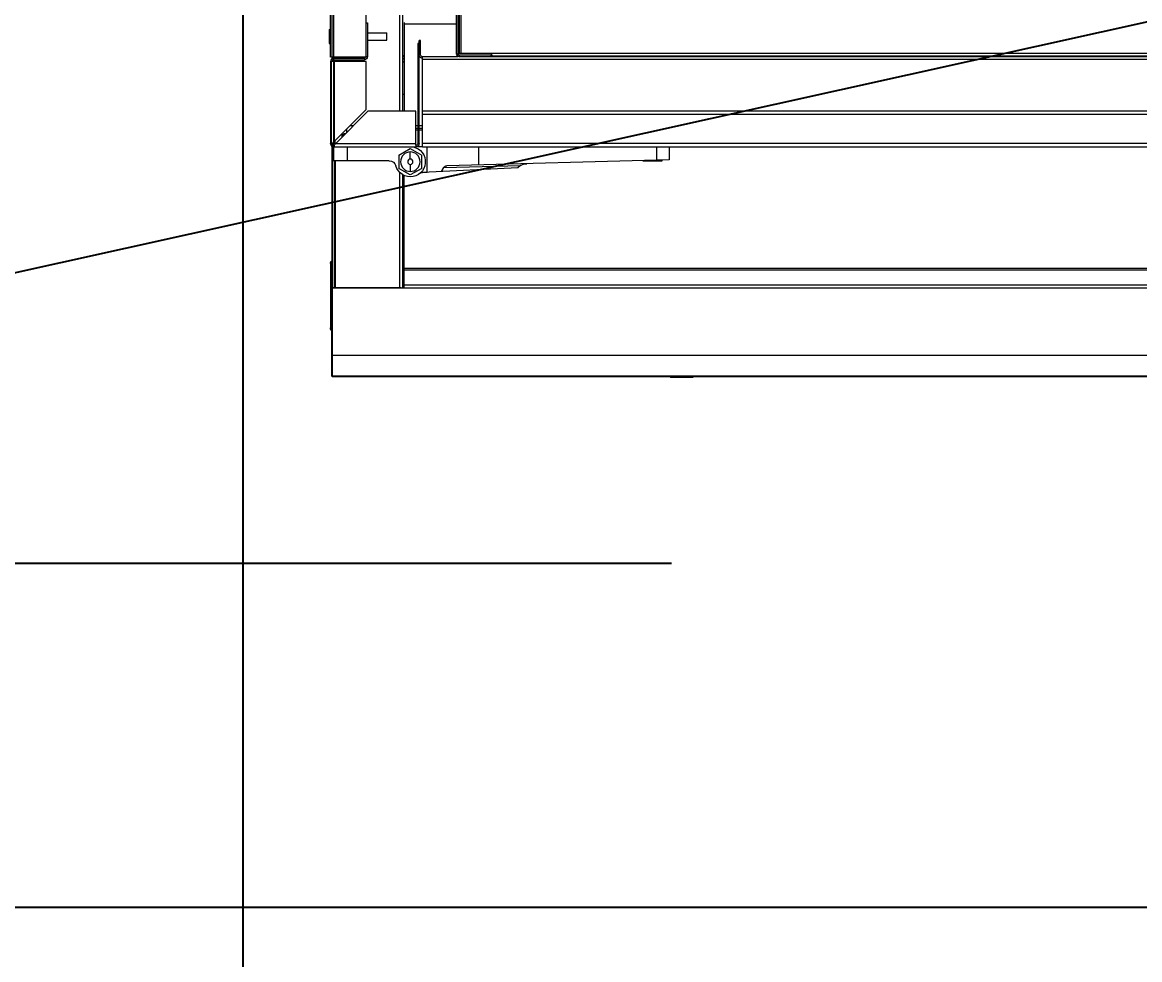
# Model space of a CAD drawing. Header units: millimetres. Extents: x 12325263 to 13848842, y -1463133 to 573208.
# Drawn here: x 12577872 to 12578504, y -838424 to -837894 of the extents above; entities that cross this region are included whole.
import ezdxf
from ezdxf.xclip import XClip

# ---------------------------------------------------------------- set-up
doc = ezdxf.new("R2010")
doc.units = ezdxf.units.MM
doc.header["$LTSCALE"] = 1000
doc.header["$XCLIPFRAME"] = 0
doc.linetypes.add('DOTE', pattern=[2.42, 2, -0.2, 0.02, -0.2])
for name, color, linetype in [('A-ANNO-DIMS', 83, 'Continuous'), ('A-AXIS', 16, 'DOTE'), ('fur202301', 252, 'Continuous'), ('WALL', 5, 'Continuous'), ('WALL-SHATCH', 8, 'Continuous'), ('建筑-楼板开洞', 251, 'Continuous')]:
    doc.layers.add(name, color=color, linetype=linetype)
doc.styles.add('_TCH_DIM_T3', font='SIMPLEX.shx', dxfattribs={"width": 0.705882, "bigfont": 'GBCBIG.shx'})
doc.dimstyles.new('_TCH_ARCH&&120', dxfattribs={"dimtxt": 306, "dimasz": 120, "dimexe": 300, "dimexo": 360, "dimgap": 147, "dimtad": 1, "dimdec": 0, "dimzin": 0, "dimdsep": 46, "dimtxsty": '_TCH_DIM_T3', "dimblk": 'ARCHTICK', "dimcen": 0.09, "dimclrt": 7, "dimazin": 2, "dimtfac": 1, "dimtdec": 0, "dimtix": 1, "dimtmove": 2, "dimatfit": 3, "dimfxl": 1, "dimfxlon": 1, "dimtolj": 1, "dimtzin": 0, "dimarcsym": 0})

# ---------------------------------------------------------------- blocks, each defined once
blk = doc.blocks.new('adgshg13-A$C7F010FC0')
at = {"layer": 'WALL-SHATCH'}
h = blk.add_hatch(color=256, dxfattribs=at)
h.dxf.hatch_style = 1
h.paths.add_polyline_path([(-60384.17, -16880.9), (-763.16, 197.48), (12587.62, -13153.3), (12587.62, -157996.02), (-162964.85, -188820.43), (-171262.38, -180522.9), (-171262.38, -31310.9), (-150707.19, -10755.71), (-131860.08, -7980.9), (-99162.38, -7980.9), (-99162.38, -4980.9), (-76620.43, -4980.9), (-70107.65, -16880.9)], flags=16)
h.paths.add_polyline_path([(-60091.23, -16380.9), (-646.88, 646.88), (12987.62, -12987.62), (12987.62, -158331.9), (-163100.58, -189250.38), (-171662.38, -180688.59), (-171662.38, -31145.21), (-150777.9, -10260.73), (-131896.69, -7480.9), (-99562.38, -7480.9), (-99562.38, -4580.9), (-76365.55, -4580.9), (-69907.51, -16380.9)])
blk = doc.blocks.new('A$C4C7A72D3')
at = {"layer": 'WALL', "color": 1}
blk.add_blockref('adgshg13-A$C7F010FC0', (210433.01, 205503.57), dxfattribs=at)
blk = doc.blocks.new('qlzw')
at = {"layer": 'A-AXIS'}
blk.add_line((12444566.81, 979489.76), (12444566.81, 1082089.76), dxfattribs=at)
blk = doc.blocks.new('asdgag2019061317133849825')
at = {"color": 1, "lineweight": 9}
for p, q in [((1131, -659.6), (1131, -0.6)), ((1077.4, -34.63), (1077.4, -657.28)), ((1078.2, -657.15), (1078.2, -34.34)), ((1079, -657.71), (1079, -34.11)), ((1079, -657.15), (1079, -34.34)), ((1079.8, -657.71), (1079.8, -34.11)), ((1110.2, -690.2), (1110.2, -65)), ((1112, -690.2), (1112, -65)), ((1079.8, -640.82), (1109.4, -640.82)), ((1109.4, -639.95), (1109.4, -690.2)), ((1130.2, -640.2), (1130.2, -659.2)), ((1131, -640.2), (1130.2, -640.2)), ((1151, -644.2), (1151.32, -643.88)), ((1151.32, -643.88), (1151.32, -651.92)), ((1152, -643.88), (1151.32, -643.88)), ((1152, -643.88), (1152, -651.92)), ((1100.2, -658.31), (1100.2, -650.11)), ((1100.2, -650.11), (1101, -650.11)), ((1101, -651.8), (1101, -650.11)), ((1119.3, -649.9), (1119.3, -645.9)), ((1130.2, -645.9), (1119.3, -645.9)), ((1130.2, -649.9), (1119.3, -649.9)), ((1151.32, -647.9), (1152, -647.9)), ((92.2, -657.43), (1059.8, -657.43)), ((1059.8, -659.08), (1059.8, -657.28)), ((1077.4, -657.28), (1059.8, -657.28)), ((1060.2, -657.3), (1060.2, -657.58)), ((1077.8, -657.28), (1077.4, -657.28)), ((1078.09, -657.28), (1077.8, -657.28)), ((1078.2, -657.15), (1079, -657.15)), ((1078.2, -657.28), (1079, -657.28)), ((1101, -708.4), (1101, -651.8)), ((1101, -651.8), (1101.8, -651.8)), ((1101.8, -651.8), (1101.8, -708.4)), ((1151, -651.6), (1151.32, -651.92)), ((1152, -651.92), (1151.32, -651.92)), ((51, -660.8), (1099.2, -660.8)), ((91.8, -659.31), (1060.2, -659.31)), ((92.2, -659.08), (1059.8, -659.08)), ((1060.2, -657.71), (1059.8, -657.71)), ((1060.2, -657.71), (1060.2, -658.51)), ((1060.2, -659.31), (1060.2, -658.51)), ((1060.2, -658.51), (1078.2, -658.51)), ((1060.2, -659.31), (1078.2, -659.31)), ((1078.2, -659.31), (1078.2, -658.51)), ((1079.8, -657.71), (1079, -657.71)), ((1079, -659.31), (1099.2, -659.31)), ((1099.2, -690.2), (1099.2, -659.31)), ((1100.2, -658.31), (1101, -658.31)), ((1110.2, -658.68), (1109.4, -659.48)), ((1110.2, -660.1), (1109.4, -660.9)), ((1110.2, -661.79), (1109.4, -662.59)), ((1131, -659.2), (1130.2, -659.2)), ((1131, -659.6), (1151, -659.6)), ((1131, -689.2), (1131, -662)), ((1131, -662), (1150.1, -662)), ((1132, -660.2), (1132, -661)), ((1149.2, -660.2), (1132, -660.2)), ((1149.2, -661), (1132, -661)), ((1132.6, -659.6), (1132.6, -660.2)), ((1148.6, -662), (1148.6, -661)), ((1149.2, -661), (1149.2, -660.2)), ((1149.4, -660.2), (1149.4, -659.86)), ((1150.2, -660.54), (1150.2, -660.2)), ((1150.2, -662), (1151, -662)), ((1150.39, -659.86), (1150.26, -659.71)), ((1101, -681.8), (1101.8, -681.8)), ((1110.2, -680.52), (1109.4, -680.52)), ((52, -690.2), (1099.2, -690.2)), ((52, -692), (1099.2, -692)), ((1099.2, -710.2), (1099.2, -690.2)), ((1102.8, -709.4), (1102.8, -690.2)), ((1102.8, -690.2), (1130, -690.2)), ((1130, -690.2), (1148.2, -708.4)), ((1149.2, -707.4), (1131, -689.2)), ((1099.2, -698.32), (1101, -698.32)), ((1101, -699.82), (1099.2, -699.82)), ((1099.2, -700.82), (1101, -700.82)), ((1101.8, -698.32), (1102.8, -698.32)), ((1102.8, -699.82), (1101.8, -699.82)), ((1101.8, -700.82), (1102.8, -700.82)), ((1140, -698.2), (1138, -698.2)), ((1139, -698.2), (1139, -699.2)), ((1142, -702.2), (1142, -700.2)), ((1142.8, -703), (1143.62, -703)), ((1144.77, -703.66), (1143.62, -703)), ((1144.77, -703.66), (1144.77, -704.97)), ((1148.6, -708.39), (1148.6, -706.8)), ((1099.2, -710.2), (51, -710.2)), ((52, -708.4), (1099.2, -708.4)), ((959.5, -710.2), (959.5, -717.7)), ((966.73, -710.2), (966.73, -717.89)), ((1067.5, -710.2), (1067.5, -720.53)), ((1096.5, -724.65), (1096.5, -710.3)), ((1099.2, -710.2), (1102.8, -710.2)), ((1099.2, -710.3), (1102.8, -710.3)), ((1106, -711.2), (1099.5, -714.95)), ((1101.8, -708.4), (1101, -708.4)), ((1148.2, -708.4), (1102.8, -708.4)), ((1102.8, -709.4), (1102.8, -710.2)), ((1149.2, -710.2), (1102.8, -710.2)), ((1112.5, -714.95), (1106, -711.2)), ((1106, -717.2), (1106, -713.2)), ((1141.5, -718.2), (1141.5, -710.2)), ((959.5, -717.7), (1085.26, -720.99)), ((963.55, -718.2), (963.55, -717.81)), ((974.45, -718.2), (963.55, -718.2)), ((969, -717.95), (969, -718.2)), ((974.45, -718.2), (974.45, -718.09)), ((1099.5, -722.45), (1099.5, -714.95)), ((1106, -720.2), (1106, -724.2)), ((1112.5, -714.95), (1112.5, -722.45)), ((1118, -718.2), (1149.5, -718.2)), ((1043.67, -720.9), (1045.17, -722.22)), ((1087.1, -722.04), (1043.67, -720.9)), ((1045.17, -722.22), (1099.08, -724.78)), ((1088.43, -724.27), (1087.1, -722.04)), ((1099.08, -724.68), (1096.5, -724.55)), ((1099.08, -724.78), (1099.08, -724.68)), ((1099.5, -722.45), (1106, -726.2)), ((1106, -726.2), (1112.5, -722.45)), ((1109.4, -790.06), (1109.4, -726.45)), ((1110.2, -790.06), (1110.2, -726.04)), ((1112, -790.06), (1112, -724.65)), ((1110.2, -733.72), (1109.4, -733.72)), ((1109.4, -735.32), (1110.2, -735.32)), ((1110.2, -745.72), (1109.4, -745.72)), ((1109.4, -763.72), (1110.2, -763.72)), ((1110.2, -770.22), (1109.4, -770.22)), ((1109.4, -771.72), (1110.2, -771.72)), ((1110.2, -772.12), (1109.4, -772.12)), ((1110.2, -773.72), (1109.4, -773.72)), ((1109.4, -774.52), (1110.2, -774.52)), ((1109.4, -775.32), (1110.2, -775.32)), ((1110.2, -776.32), (1109.4, -776.32)), ((41, -779.16), (1109.4, -779.16)), ((41, -780.1), (1109.4, -780.1)), ((0.2, -790.22), (1150.2, -790.22)), ((41, -788.53), (1109.4, -788.53)), ((1150.2, -790.06), (1109.4, -790.06)), ((1111.1, -790.06), (1149.4, -790.06)), ((0.2, -828.22), (1150.2, -828.22)), ((946, -840.22), (946, -840.52)), ((958.8, -840.52), (946, -840.52)), ((958, -840.22), (958, -840.52))]:
    blk.add_line(p, q, dxfattribs=at)
for p, q in [((1149.4, -659.6), (1149.4, -0.6)), ((1151, -659.6), (1151, -0.6)), ((1149.2, -662), (1149.2, -707.4)), ((1151, -662), (1151, -708.4)), ((1149.18, -708.4), (1149.2, -707.4)), ((1149.2, -708.38), (1148.2, -708.4)), ((1150.09, -708.4), (1149.18, -708.4)), ((1149.2, -709.4), (1149.2, -708.38)), ((1149.2, -709.4), (1149.2, -710.2)), ((1149.5, -718.2), (1149.5, -710.2)), ((1150.2, -708.4), (1151, -708.4)), ((1150.2, -709.86), (1150.2, -790.06)), ((1148.6, -790.06), (1148.6, -718.2)), ((1150.2, -776.32), (1151, -776.32)), ((1151, -776.32), (1151, -812.72)), ((1150.2, -840.22), (1150.2, -790.06)), ((1150.35, -812.72), (1151, -812.72)), ((0.2, -840.22), (1150.2, -840.22))]:
    blk.add_line(p, q)
for radius in [5.5, 1.5]:
    blk.add_circle((1106, -718.7), radius, dxfattribs=at)
for centre, radius, start, end in [((1060.2, -660.31), 1.8, 90, 103.84056), ((1078.2, -657.71), 0.8, 270, 0), ((1078.2, -657.71), 1.6, 270, 0), ((1099.2, -658.31), 1, 270, 0), ((1099.2, -658.31), 1.8, 277.06257, 0), ((1132, -659.2), 1.8, 180, 270), ((1132.6, -658.6), 1.6, 220.14515, 248.64031), ((1132, -659.2), 1, 240, 270), ((1149.2, -662), 1.8, 0, 90), ((1149.2, -662), 1, 0, 90), ((1149.4, -658.6), 1.6, 295.33791, 308.00687), ((1149.4, -658.6), 1.6, 333.88695, 0), ((1106, -718.7), 8.5, 90, 343.7398), ((1102.8, -708.4), 1.8, 180, 270), ((1102.8, -708.4), 1, 180, 270), ((1118, -722.2), 4, 90, 163.7398), ((1098.93, -727.77), 3.1, 63.62073, 87.2824), ((1098.93, -727.77), 3, 52.08185, 87.2824), ((1100.7, -725.02), 10, 330.77923, 342.2282), ((958.8, -838.32), 2.2, 270, 298.70085)]:
    blk.add_arc(centre, radius, start, end, dxfattribs=at)
for centre, radius, start, end in [((1149.2, -708.4), 1, 270, 0), ((1149.2, -708.4), 1.8, 270, 0), ((1149.2, -776.32), 1.8, 0, 55.5704), ((1149.2, -812.72), 1.8, 304.4296, 0)]:
    blk.add_arc(centre, radius, start, end)
blk.add_ellipse((1085.24, -722.99), major_axis=(2.13, -0.24), ratio=0.933555, start_param=0.616403, end_param=1.663601, dxfattribs=at)
for points, start_tangent, end_tangent in [([(1078.79, -657.29), (1078.67, -657.3), (1078.53, -657.3), (1078.2, -657.3)], (-0.999402, -0.034571), (-0.999962, -0.008712)), ([(1144.77, -703.66), (1144.76, -703.65), (1144.74, -703.64), (1144.72, -703.64), (1144.71, -703.63), (1144.69, -703.62), (1144.67, -703.61), (1144.66, -703.6), (1144.64, -703.59), (1144.62, -703.58), (1144.61, -703.57), (1144.59, -703.56), (1144.57, -703.55), (1144.56, -703.55), (1144.54, -703.54), (1144.53, -703.53), (1144.51, -703.52), (1144.49, -703.51), (1144.48, -703.51), (1144.46, -703.5), (1144.44, -703.49), (1144.43, -703.48), (1144.41, -703.48), (1144.4, -703.47), (1144.38, -703.46), (1144.36, -703.45), (1144.35, -703.45), (1144.33, -703.44), (1144.32, -703.43), (1144.3, -703.43), (1144.28, -703.42), (1144.27, -703.41), (1144.25, -703.41), (1144.24, -703.4), (1144.22, -703.39), (1144.21, -703.39), (1144.19, -703.38), (1144.18, -703.38), (1144.16, -703.37), (1144.14, -703.37), (1144.13, -703.36), (1144.11, -703.36), (1144.1, -703.35), (1144.08, -703.34), (1144.07, -703.34), (1144.05, -703.33), (1144.04, -703.33), (1144.02, -703.33), (1144.01, -703.32), (1143.99, -703.32), (1143.98, -703.31), (1143.96, -703.31), (1143.95, -703.3), (1143.93, -703.3), (1143.92, -703.29), (1143.9, -703.29), (1143.89, -703.29), (1143.87, -703.28), (1143.86, -703.28), (1143.84, -703.28), (1143.83, -703.27), (1143.81, -703.27), (1143.8, -703.27), (1143.78, -703.26), (1143.77, -703.26), (1143.75, -703.26), (1143.74, -703.25), (1143.72, -703.25), (1143.71, -703.25), (1143.69, -703.25), (1143.68, -703.24), (1143.67, -703.24), (1143.65, -703.24), (1143.64, -703.24), (1143.62, -703.24), (1143.61, -703.23), (1143.59, -703.23), (1143.58, -703.23), (1143.56, -703.23), (1143.55, -703.23), (1143.53, -703.23), (1143.52, -703.22), (1143.5, -703.22), (1143.49, -703.22), (1143.48, -703.22), (1143.46, -703.22), (1143.45, -703.22), (1143.43, -703.22), (1143.42, -703.22), (1143.41, -703.22), (1143.4, -703.22), (1143.38, -703.22), (1143.37, -703.22), (1143.36, -703.22), (1143.34, -703.22), (1143.33, -703.22), (1143.32, -703.22), (1143.3, -703.22), (1143.29, -703.22), (1143.28, -703.22), (1143.26, -703.22), (1143.25, -703.22), (1143.24, -703.22), (1143.22, -703.22), (1143.21, -703.22), (1143.2, -703.22), (1143.18, -703.22), (1143.17, -703.22), (1143.16, -703.22), (1143.14, -703.22), (1143.13, -703.23), (1143.11, -703.23), (1143.1, -703.23), (1143.09, -703.23), (1143.07, -703.23), (1143.06, -703.23), (1143.05, -703.23), (1143.04, -703.24)], (-0.866025, 0.5), (-0.991043, -0.133546)), ([(1043.67, -720.9), (1042.87, -720.4), (1041.98, -720.08), (1041.05, -719.89), (1040.1, -719.81)], (-0.751035, 0.660263), (-0.999657, 0.026177))]:
    blk.add_spline(points, degree=3, dxfattribs=dict(at, start_tangent=start_tangent, end_tangent=end_tangent))
blk = doc.blocks.new('sdfgsdffhg')
at = {"layer": 'fur202301'}
blk.add_line((-4836.57, 35662.84, 0), (1515.96, 37069.74, 0), dxfattribs=at)
at = {"layer": 'fur202301', "elevation": 0}
blk.add_lwpolyline([(-4836.57, 35662.84), (1515.96, 35662.84), (1515.96, 37069.74), (-4836.57, 37069.74)], close=True, dxfattribs=at)
at = {"layer": 'fur202301', "xscale": -1}
blk.add_blockref('asdgag2019061317133849825', (-1886.44, 36803.06, 0), dxfattribs=at)
blk = doc.blocks.new('_ArchTick')
at = {"color": 0, "linetype": 'ByBlock', "const_width": 0.4}
blk.add_lwpolyline([(-0.5, -0.5), (0.5, 0.5)], dxfattribs=at)
blk = doc.blocks.new('*D4316')
at = {"layer": 'A-ANNO-DIMS', "color": 0, "lineweight": -2, "transparency": 16777216}
for p, q in [((12576246.81, -839035.79), (12576246.81, -839336.79)), ((12576246.81, -839036.79), (12577996.81, -839036.79)), ((12577996.81, -839035.79), (12577996.81, -839336.79))]:
    blk.add_line(p, q, dxfattribs=at)
at = {"layer": 'Defpoints', "color": 0, "transparency": 16777216}
for p in [(12576246.81, -837836.79), (12577996.81, -837836.79), (12577996.81, -839036.79)]:
    blk.add_point(p, dxfattribs=at)
at = {"layer": 'A-ANNO-DIMS', "color": 0, "lineweight": -2, "transparency": 16777216, "xscale": 120, "yscale": 120, "zscale": 120, "rotation": 180}
blk.add_blockref('_ArchTick', (12576246.81, -839036.79), dxfattribs=at)
at = {"layer": 'A-ANNO-DIMS', "color": 0, "lineweight": -2, "transparency": 16777216, "xscale": 120, "yscale": 120, "zscale": 120}
blk.add_blockref('_ArchTick', (12577996.81, -839036.79), dxfattribs=at)
at = {"layer": 'A-ANNO-DIMS', "color": 7, "transparency": 16777216, "insert": (12577121.81, -838736.79), "char_height": 306, "attachment_point": 5, "style": '_TCH_DIM_T3'}
blk.add_mtext('\\A1;1750', dxfattribs=at)
blk = doc.blocks.new('*D4317')
at = {"layer": 'A-ANNO-DIMS', "color": 0, "lineweight": -2, "transparency": 16777216}
for p, q in [((12577996.81, -839035.79), (12577996.81, -839336.79)), ((12577996.81, -839036.79), (12582396.81, -839036.79)), ((12582396.81, -839035.79), (12582396.81, -839336.79))]:
    blk.add_line(p, q, dxfattribs=at)
at = {"layer": 'Defpoints', "color": 0, "transparency": 16777216}
for p in [(12577996.81, -837836.79), (12582396.81, -837836.79), (12582396.81, -839036.79)]:
    blk.add_point(p, dxfattribs=at)
at = {"layer": 'A-ANNO-DIMS', "color": 0, "lineweight": -2, "transparency": 16777216, "xscale": 120, "yscale": 120, "zscale": 120, "rotation": 180}
blk.add_blockref('_ArchTick', (12577996.81, -839036.79), dxfattribs=at)
at = {"layer": 'A-ANNO-DIMS', "color": 0, "lineweight": -2, "transparency": 16777216, "xscale": 120, "yscale": 120, "zscale": 120}
blk.add_blockref('_ArchTick', (12582396.81, -839036.79), dxfattribs=at)
at = {"layer": 'A-ANNO-DIMS', "color": 7, "transparency": 16777216, "insert": (12580196.81, -838736.79), "char_height": 306, "attachment_point": 5, "style": '_TCH_DIM_T3'}
blk.add_mtext('\\A1;4400', dxfattribs=at)

msp = doc.modelspace()

# ---------------------------------------------------------------- block references
ref = msp.add_blockref('A$C4C7A72D3', (12385714.85, -906209.52), dxfattribs=dict(rotation=350.041249254255))
XClip(ref).set_block_clipping_path([(223442.8584877662, 85923.1187333744), (220542.7961432356, 85923.1422391906), (220542.8579492103, 89292.823275506), (211526.9150355905, 89292.8101311298), (210631.4331447985, 94392.8080583527), (206113.3685902953, 94392.8025418455), (206001.4315187763, 95030.3127344656), (204376.2826588508, 94744.9613686837), (203364.4570056833, 100506.9030052917), (197947.3947122637, 99555.7482674252), (192482.3428474721, 130679.4765393781), (190118.7804593667, 130264.4504016289), (191623.4071957469, 121695.6427078634), (177046.6486519482, 119136.2011700841), (175707.6223907359, 126760.8483765714), (173902.988371335, 128026.4039125028), (169528.3854461554, 127258.2903269802), (169070.0967394859, 129868.3614864857), (163308.2517458182, 128856.6693391807), (163766.52659606, 126246.6171700556), (159679.1795131005, 125528.9180921423), (170669.6888374612, 62935.797914044), (167222.1989369914, 62330.4650948944), (167939.7759490944, 58243.6808593175), (171386.9528796654, 58848.2912487988), (172857.0656793863, 50477.0032648193), (165962.5026008021, 49266.4230898353), (168037.7813034765, 37447.1796448426), (140649.9584970828, 32638.2390106404), (115387.9799239188, 28202.5781787895), (95598.7254695911, 140907.4332163476), (226939.476109907, 163968.8668500402), (240128.6952811591, 88852.8973128139)])

# ---------------------------------------------------------------- next in the draw order: hatches: boundary and pattern name
at = {"layer": '建筑-楼板开洞'}
h = msp.add_hatch(dxfattribs=at)
h.set_pattern_fill('DASH', color=256, scale=500)
h.set_pattern_definition([(0, (0, 0), (476.25, 476.25), [476.25, -476.25])])
h.paths.add_polyline_path([(12597696.74, -842386.79), (12590696.81, -842386.9), (12590697.07, -843986.79), (12595796.81, -843986.85), (12595797.07, -849736.85), (12588796.81, -849736.79), (12588796.81, -851936.79), (12564896.81, -851936.79), (12564896.81, -816186.79), (12568846.81, -816186.79), (12568846.81, -816040), (12568846.81, -807536.79), (12574696.83, -807536.8), (12574696.77, -810386.79), (12575896.81, -810386.79), (12579055.23, -810386.78), (12580496.91, -811828.21), (12580696.91, -819086.85), (12595696.92, -819086.72), (12595696.9, -812786.79), (12597696.66, -812786.79)])

# ---------------------------------------------------------------- next in the draw order: block references
at = {"color": 2}
msp.add_blockref('qlzw', (133430, -1881876.54), dxfattribs=at)

# ---------------------------------------------------------------- next in the draw order: block references
msp.add_blockref('sdfgsdffhg', (12581083.9, -874056.8, 0))

# ---------------------------------------------------------------- next in the draw order: dimensions: what is measured, and where the dimension line sits
at = {"layer": 'A-ANNO-DIMS'}
for p1, p2, picture, middle in [((12576246.81, -837836.79), (12577996.81, -837836.79), '*D4316', (12577121.81, -838736.79)), ((12577996.81, -837836.79), (12582396.81, -837836.79), '*D4317', (12580196.81, -838736.79))]:
    dim = msp.add_aligned_dim(p1=p1, p2=p2, distance=-1200, dimstyle='_TCH_ARCH&&120', dxfattribs=at)
    dim.commit()
    dim.dimension.update_dxf_attribs({"geometry": picture, "text_midpoint": middle})

doc.saveas('drawing.dxf')
